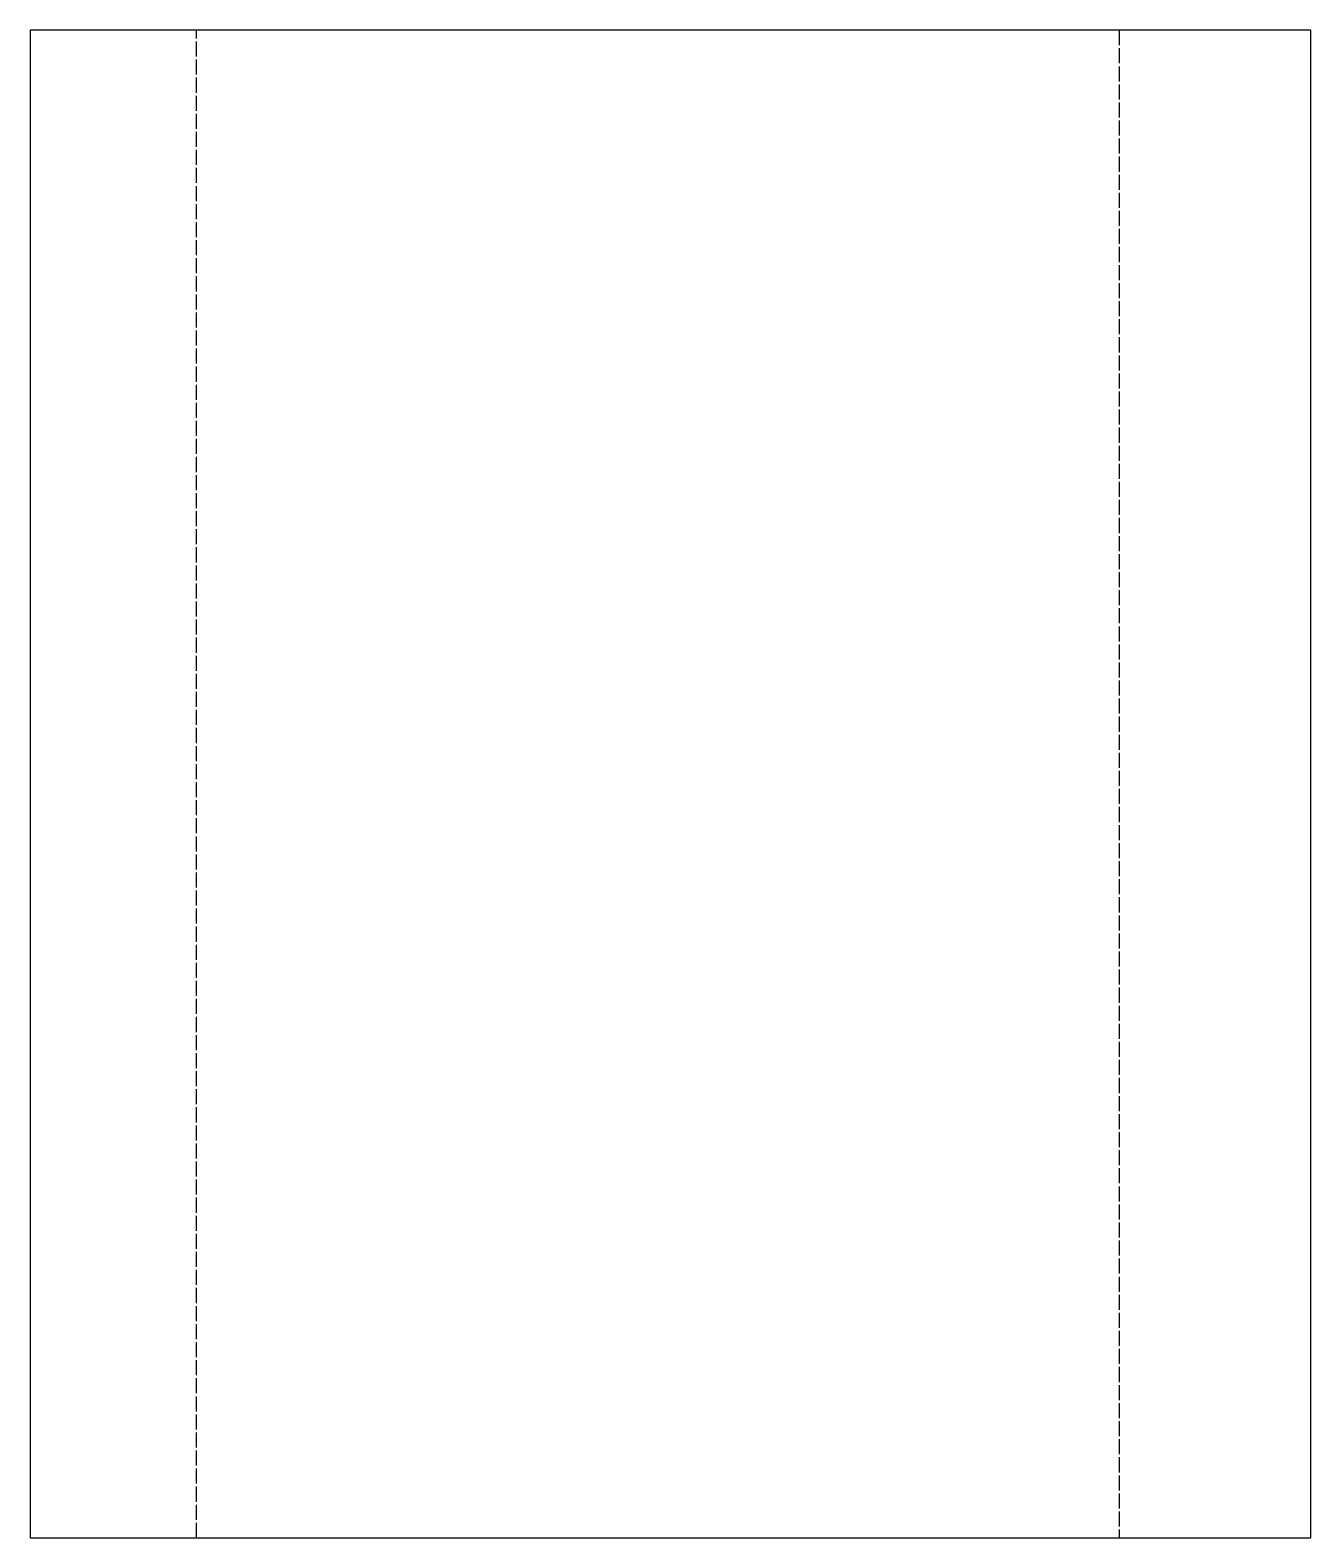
# Model space of a CAD drawing. Header units: millimetres. Extents: x -15 to 93, y 0 to 127.
import ezdxf

# ---------------------------------------------------------------- set-up
doc = ezdxf.new("R2010")
doc.units = ezdxf.units.MM
doc.linetypes.add('DASHED', pattern=[1.524, 1.27, -0.254])
doc.layers.add('BEND', color=7, linetype='Continuous')
doc.layers.add('CUT', color=7, linetype='Continuous')

msp = doc.modelspace()

# ---------------------------------------------------------------- linework, layer by layer
at = {"layer": 'BEND', "color": 3, "linetype": 'DASHED'}
for p, q in [((-1.26, 0), (-1.26, 127.19)), ((76.58, 127.19), (76.58, 0))]:
    msp.add_line(p, q, dxfattribs=at)
at = {"layer": 'CUT'}
for p, q in [((-15.3, 127.19), (-15.3, 0)), ((92.74, 127.19), (-15.3, 127.19)), ((92.74, 0), (92.74, 127.19)), ((-15.3, 0), (92.74, 0))]:
    msp.add_line(p, q, dxfattribs=at)

doc.saveas('drawing.dxf')
